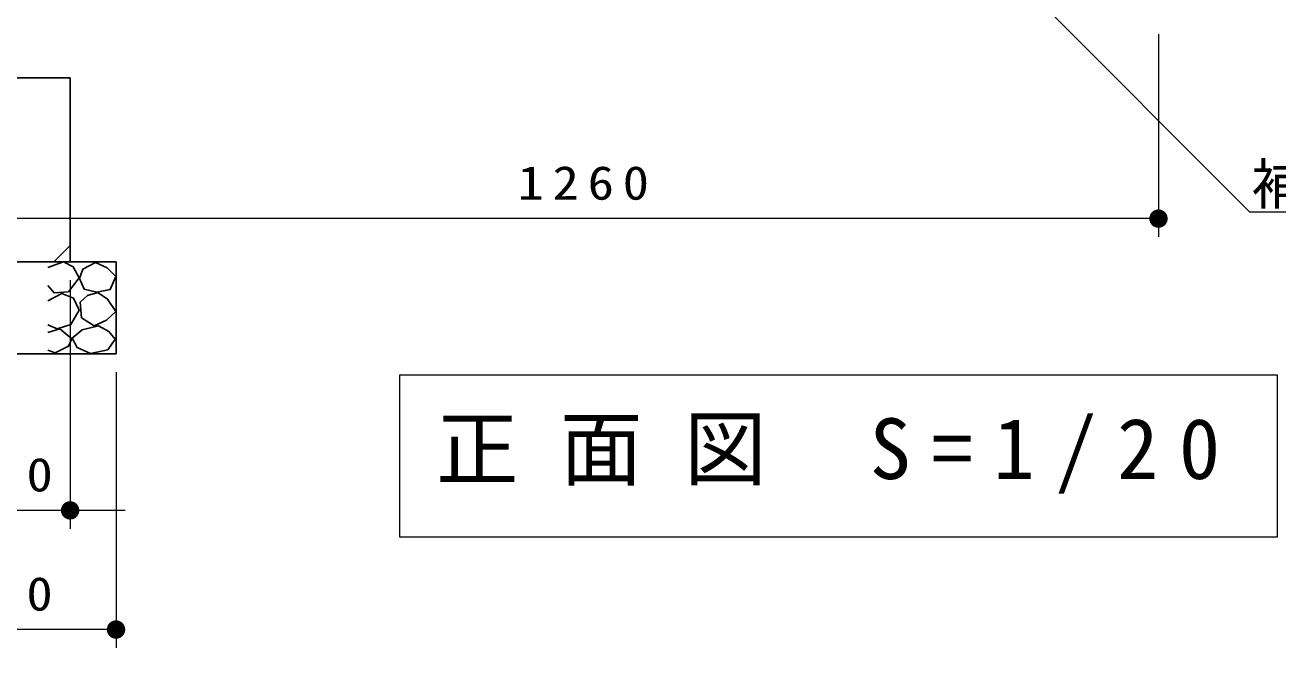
# Model space of a CAD drawing. Units: millimetres on the paper, scale 1:20. Extents: x -365 to 0, y -19 to 257.
# Drawn here: x -308 to -239.8, y 61.4 to 95.3 of the extents above; entities that cross this region are included whole.
import ezdxf

# ---------------------------------------------------------------- set-up
doc = ezdxf.new("R2010")
doc.units = ezdxf.units.MM
doc.layers.add('LY_1', color=7, linetype='Continuous', lineweight=25)
doc.styles.add('ＭＳ ゴシック', font='')
doc.styles.get('ＭＳ ゴシック').set_extended_font_data('MS Gothic')

# ---------------------------------------------------------------- blocks, each defined once
blk = doc.blocks.new('filled_dot')
at = {"color": 0, "linetype": 'Continuous', "lineweight": -2, "const_width": 1.25}
blk.add_lwpolyline([(-0.625, 0, 1), (0.625, 0, 1)], format="xyb", close=True, dxfattribs=at)

msp = doc.modelspace()

# ---------------------------------------------------------------- linework, layer by layer
at = {"layer": 'LY_1', "lineweight": 13}
for p, q in [((-241.378, 85.156), (-276.867, 120.645)), ((-246.342, 94.812), (-246.342, 83.785)), ((-246.342, 84.785), (-309.342, 84.785)), ((-241.378, 85.156), (-202.285, 85.156)), ((-306.473, 82.435), (-305.592, 83.317)), ((-305.592, 81.436), (-305.592, 67.914)), ((-303.092, 76.435), (-303.092, 61.432)), ((-287.669, 76.268), (-287.669, 67.468)), ((-239.869, 76.268), (-287.669, 76.268)), ((-239.869, 67.468), (-239.869, 76.268)), ((-302.592, 68.914), (-316.092, 68.914)), ((-287.669, 67.468), (-239.869, 67.468)), ((-303.092, 62.432), (-315.592, 62.432))]:
    msp.add_line(p, q, dxfattribs=at)
at = {"layer": 'LY_1'}
for p, q in [((-305.592, 92.435), (-313.092, 92.435)), ((-305.592, 92.435), (-305.592, 82.435)), ((-315.592, 82.435), (-303.092, 82.435)), ((-303.092, 82.435), (-303.092, 77.435)), ((-315.592, 77.435), (-303.092, 77.435))]:
    msp.add_line(p, q, dxfattribs=at)
for points in [[(-306.813, 82.12), (-305.957, 82.437), (-305.419, 82.168), (-305.102, 81.566), (-305.688, 80.806), (-306.464, 80.742), (-306.813, 81.138)], [(-306.797, 80.314), (-306.037, 80.71), (-305.403, 80.457), (-305.102, 79.807), (-305.545, 79.031), (-306.306, 78.794), (-306.797, 78.999)], [(-306.813, 78.588), (-306.147, 78.794), (-305.498, 78.239), (-305.672, 77.843), (-306.401, 77.479), (-306.813, 77.637)]]:
    msp.add_lwpolyline(points, dxfattribs=at)
for points in [[(-304.215, 82.406), (-303.581, 82.105), (-303.106, 81.629), (-303.407, 80.932), (-304.135, 80.79), (-304.833, 80.948), (-305.086, 81.534), (-304.896, 82.041)], [(-304.088, 80.758), (-303.549, 80.409), (-303.106, 79.728), (-303.613, 79.269), (-304.278, 78.952), (-304.975, 79.396), (-305.054, 80.235), (-304.646, 80.598)], [(-304.047, 78.961), (-303.478, 78.642), (-303.14, 78.22), (-303.544, 77.654), (-304.487, 77.45), (-305.202, 77.77), (-305.475, 78.275), (-304.936, 78.73)]]:
    msp.add_lwpolyline(points, close=True, dxfattribs=at)

# ---------------------------------------------------------------- block references
at = {"layer": 'LY_1', "lineweight": 13, "xscale": 0.4, "yscale": 0.4, "rotation": 180}
for p in [(-246.342, 84.785), (-303.092, 62.432)]:
    msp.add_blockref('filled_dot', p, dxfattribs=at)
at = {"layer": 'LY_1', "lineweight": 13, "xscale": 0.4, "yscale": 0.4}
msp.add_blockref('filled_dot', (-305.592, 68.914), dxfattribs=at)

# ---------------------------------------------------------------- texts
at = {"layer": 'LY_1', "style": 'ＭＳ ゴシック'}
for s, insert, char_height, attachment_point in [('\\T1.5;補強：PL-4.5×38ｗ', (-241.285, 85.306), 2.199, 7), ('\\T1.33;\\W1.15;1260', (-277.419, 85.785), 1.833, 8), ('\\T1.5;正面図\\~S=1/20', (-263.769, 71.868), 3.299, 5), ('\\T1.33;\\W1.15;150', (-308.921, 69.914), 1.833, 8), ('\\T1.33;\\W1.15;250', (-308.927, 63.432), 1.833, 8)]:
    msp.add_mtext(s, dxfattribs=dict(at, insert=insert, char_height=char_height, attachment_point=attachment_point))

doc.saveas('drawing.dxf')
